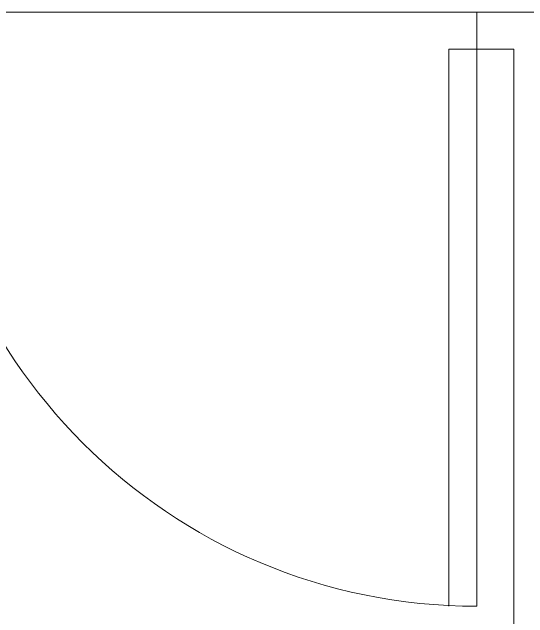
# Model space of a CAD drawing. Header units: millimetres. Extents: x 867 to 1330, y 209 to 507.
# Drawn here: x 1186.515 to 1187.071, y 448.02 to 448.673 of the extents above; entities that cross this region are included whole.
import ezdxf

# ---------------------------------------------------------------- set-up
doc = ezdxf.new("R2010")
doc.units = ezdxf.units.MM
doc.header["$LTSCALE"] = 5
doc.layers.add('I-ARQ', color=8, linetype='Continuous', lineweight=0)

msp = doc.modelspace()

# ---------------------------------------------------------------- linework, layer by layer
at = {"layer": 'I-ARQ'}
for p, q in [((1187.01566, 448.67254), (1186.41566, 448.67254)), ((1187.05566, 448.67254), (1187.01566, 448.67254)), ((1187.01566, 448.63254), (1187.01566, 448.67254)), ((1187.05566, 448.67254), (1187.08566, 448.67254)), ((1187.05566, 448.63254), (1186.98566, 448.63254)), ((1186.98566, 448.03254), (1186.98566, 448.63254)), ((1186.98566, 448.63254), (1187.01566, 448.63254)), ((1187.01566, 448.63254), (1187.01566, 448.03254)), ((1187.05566, 447.42254), (1187.05566, 448.63254))]:
    msp.add_line(p, q, dxfattribs=at)
msp.add_arc((1187.01566, 448.63254), 0.6, 180, 270, dxfattribs=at)

doc.saveas('drawing.dxf')
